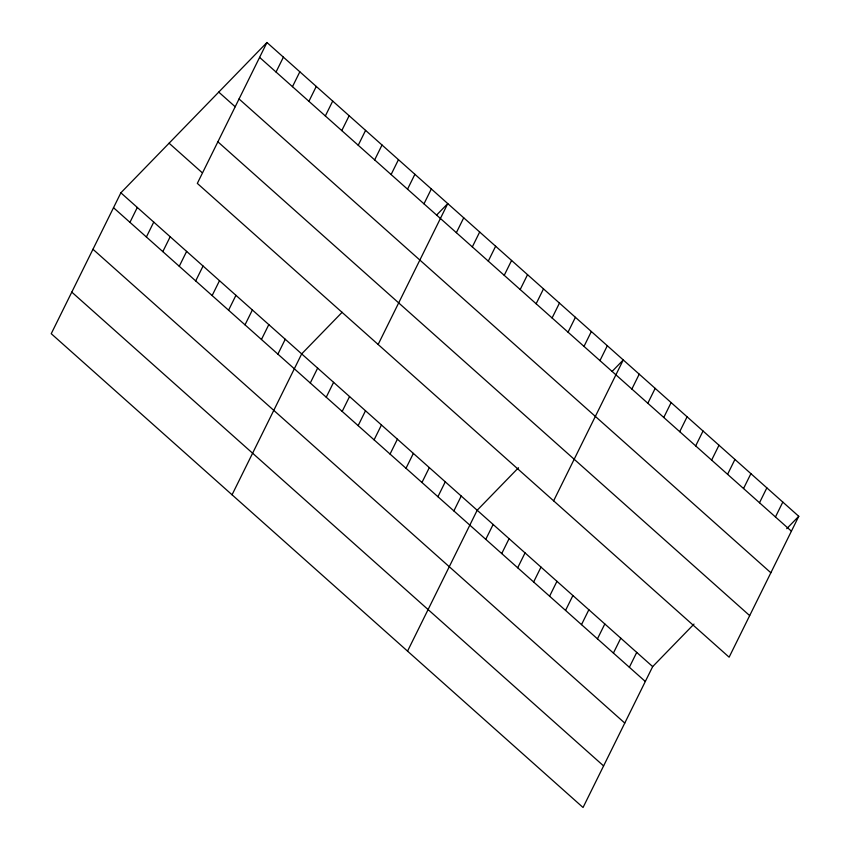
<?xml version="1.0" encoding="UTF-8"?>
<svg xmlns="http://www.w3.org/2000/svg" width="850" height="850" viewBox="0 0 850 850"><rect width="100%" height="100%" fill="white"/><g stroke="black" fill="none" stroke-linecap="round" stroke-linejoin="round"><path stroke-width="1.27" d="M266.953 42.5L197.327 183.398L729.13 657.188L798.766 516.301L266.953 42.5L120.87 192.812L51.234 333.699L583.047 807.5L652.673 666.602L693.993 624.091M129.954 222.339L137.307 207.453M146.391 236.98L153.744 222.094M162.828 251.621L170.191 236.746M179.265 266.273L186.628 251.387M276.038 72.027L283.401 57.141M195.702 280.914L203.065 266.029M292.474 86.679L299.837 71.793M212.139 295.556L219.502 280.681M308.911 101.32L316.274 86.434M228.576 310.207L235.939 295.322M325.348 115.961L332.711 101.076M245.012 324.849L252.376 309.963M341.785 130.602L349.148 115.728M261.46 339.49L268.812 324.615M358.233 145.254L365.585 130.369M277.897 354.142L285.249 339.256M374.669 159.896L382.022 145.01M232.05 494.796L301.686 353.897L342.146 312.269M391.106 174.537L398.459 159.662M310.282 382.999L317.645 368.114M407.543 189.189L414.896 174.303M326.241 397.216L333.593 382.33M423.98 203.83L431.332 188.944M342.189 411.421L349.552 396.536M378.133 344.484L447.769 203.586L436.581 215.103M358.147 425.638L365.5 410.752M456.365 232.688L463.728 217.802M374.096 439.854L381.459 424.968M472.324 246.904L479.676 232.018M390.054 454.07L397.407 439.184M488.283 261.12L495.635 246.234M406.013 468.276L413.366 453.401M504.231 275.326L511.583 260.451M421.961 482.492L429.324 467.606M520.189 289.542L527.542 274.656M437.92 496.708L445.272 481.822M536.138 303.758L543.501 288.873M453.868 510.924L461.231 496.039M552.096 317.974L559.449 303.089M407.543 651.143L477.179 510.255L518.5 467.734M568.044 332.191L575.407 317.305M485.775 539.346L493.138 524.461M584.003 346.396L591.356 331.511M501.734 553.562L509.086 538.677M599.951 360.612L607.314 345.727M517.692 567.779L525.045 552.893M553.626 500.841L623.263 359.943L612.074 371.461M533.641 581.995L540.993 567.109M631.869 389.045L639.221 374.159M549.599 596.201L556.952 581.326M647.817 403.251L655.169 388.376M565.548 610.417L572.911 595.531M663.776 417.467L671.128 402.581M581.506 624.633L588.859 609.747M679.724 431.683L687.087 416.797M597.454 638.849L604.817 623.964M695.683 445.899L703.035 431.014M613.413 653.066L620.766 638.18M711.631 460.116L718.994 445.23M629.361 667.271L636.724 652.386M727.589 474.321L734.942 459.436M743.537 488.538L750.901 473.652M759.496 502.754L766.849 487.868M775.455 516.97L782.808 502.084M786.707 528.7L798.766 516.301M259.601 57.386L791.403 531.176M239.052 98.972L770.854 572.762M218.748 92.098L235.184 106.749M217.876 141.812L749.679 615.612M169.086 143.204L201.96 172.497M120.87 192.812L652.673 666.602M113.517 207.697L645.32 681.487M92.969 249.273L624.771 723.074M71.793 292.124L603.596 765.914"/></g></svg>
